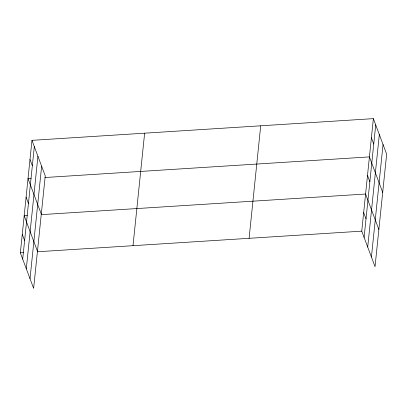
<?xml version="1.0" encoding="UTF-8"?>
<svg xmlns="http://www.w3.org/2000/svg" width="407" height="407" viewBox="0 0 407 407"><rect width="100%" height="100%" fill="white"/><g stroke="black" fill="none" stroke-linecap="round" stroke-linejoin="round"><path stroke-width="0.61" d="M31.97 140.339L45.243 175.849L33.628 288.359L20.35 252.849L31.97 140.339L373.372 118.641L386.65 154.151L375.03 266.661L361.757 231.151L373.372 118.641M22.7 259.132L34.315 146.622M26.302 268.778L37.922 156.263M30.021 278.714L41.636 166.204M133.013 245.691L144.633 133.181M249.094 238.314L260.709 125.804M364.102 237.434L375.722 124.924M367.709 247.08L379.329 134.569M371.428 257.015L383.043 144.505M31.146 178.393L28.017 178.592L41.295 214.102M44.918 177.518L369.424 156.893L382.702 192.404M27.315 215.522L24.186 215.72L37.459 251.231M41.082 214.647L365.588 194.022L378.866 229.533M20.35 252.849L23.479 252.65M37.251 251.775L361.757 231.151M371.398 137.77L373.748 144.047M367.506 175.458L369.856 181.741M363.675 212.586L366.02 218.869M29.991 159.463L32.341 165.746M26.099 197.156L28.449 203.439M22.268 234.284L24.613 240.568"/></g></svg>
